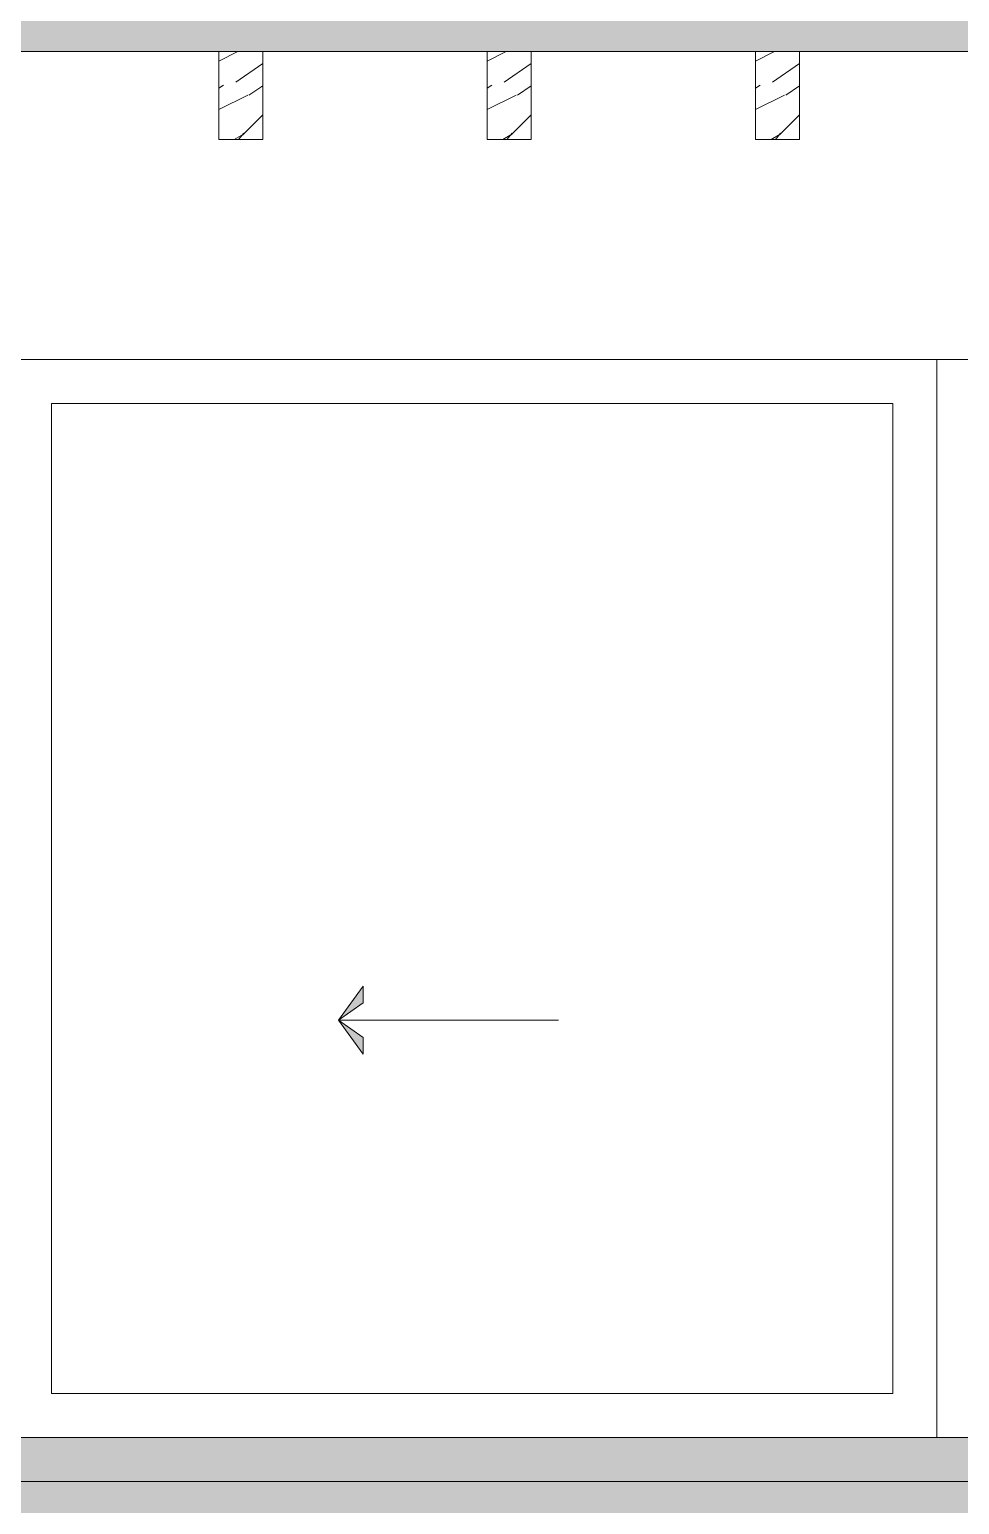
# Model space of a CAD drawing. Header units: metres. Extents: x -197 to 1099, y -24 to 14.
# Drawn here: x 822.637 to 824.751, y -0.152 to 3.2 of the extents above; entities that cross this region are included whole.
import ezdxf

# ---------------------------------------------------------------- set-up
doc = ezdxf.new("R2010")
doc.units = ezdxf.units.M
doc.header["$LTSCALE"] = 0.001
doc.layers.get('0').update_dxf_attribs({"lineweight": 13, "true_color": 0x000000})
for name, color, linetype, lineweight, true_color in [('Jach-Anotaciones-CalidaddeLínea  0.13', 7, 'Continuous', 13, 0x000000), ('Jach-Anotaciones-Hatch-Lum100%', 7, 'Continuous', 13, 0x000000), ('Jach-Anotaciones-Hatch-Lum50%', 9, 'Continuous', 13, 0x808080), ('Jach-Anotaciones-Hatch-Lum80%', 250, 'Continuous', 13, 0x333333)]:
    doc.layers.add(name, color=color, linetype=linetype, lineweight=lineweight, true_color=true_color)

# ---------------------------------------------------------------- blocks, each defined once
blk = doc.blocks.new('A$C51db089b')
at = {"layer": 'Jach-Anotaciones-Hatch-Lum50%', "lineweight": 0, "ltscale": 100}
h = blk.add_hatch(color=256, dxfattribs=at)
h.dxf.hatch_style = 1
h.paths.add_polyline_path([(0, 0.0776), (0.0554, 0.1173), (0.0554, 0.1552)])
h = blk.add_hatch(color=256, dxfattribs=at)
h.dxf.hatch_style = 1
h.paths.add_polyline_path([(0, 0.0776), (0.0554, 0.038), (0.0554, 0)])
at = {"lineweight": 0, "ltscale": 100}
for points in [[(0, 0.0776), (0.0554, 0.1173), (0.0554, 0.1552)], [(0, 0.0776), (0.0554, 0.038), (0.0554, 0)]]:
    blk.add_lwpolyline(points, close=True, dxfattribs=at)
blk.add_lwpolyline([(0.5, 0.0776), (0, 0.0776)], dxfattribs=at)

msp = doc.modelspace()

# ---------------------------------------------------------------- hatches: boundary and pattern name
at = {"layer": 'Jach-Anotaciones-Hatch-Lum100%', "ltscale": 100}
h = msp.add_hatch(color=256, dxfattribs=at)
h.dxf.hatch_style = 1
h.paths.add_polyline_path([(827.5869, 3.15), (815.0369, 3.15), (815.0369, 3.3), (827.5869, 3.3)])
h = msp.add_hatch(color=256, dxfattribs=at)
h.dxf.hatch_style = 1
h.paths.add_polyline_path([(815.1869, 0), (827.5869, 0), (827.5869, -0.1), (815.1869, -0.1)])
at = {"layer": 'Jach-Anotaciones-Hatch-Lum50%', "ltscale": 100}
h = msp.add_hatch(dxfattribs=at)
h.set_pattern_fill('WOOD_01', color=256, scale=0.8, angle=45, pattern_type=2)
h.set_pattern_definition([(45, (1044.495, 0.8429), (-0.5656854, 0.5656854), [0.16, -0.64]), (53.9726, (1044.806156, 0.54306), (2.8284284845, 3.959796648), [0.1538832, -15.2344232]), (50.7105, (1044.76656, 0.57134), (4.525491696, 5.65684615), [0.1607984, -7.8791008]), (29.5779, (1044.596853, 0.741048), (7.9195885152, 4.52549029), [0.2406656, -23.8259016]), (38.6599, (1044.42149, 0.93904), (0.565684448, 0.56568676), [0.1448864, -7.0994208]), (30.0686, (1044.7609, 0.63357), (2.828426198, 1.697057192), [0.1241936, -12.2951456]), (33.6901, (1044.23481, 0.76368), (0.56568538, 0.5656858), [0.3263376, -3.7528776]), (50.7105, (1044.85707, 0.49215), (4.525491696, 5.65684615), [0.0803992, -7.9595]), (45, (1044.6138, 0.7241), (-0.5656854, 0.5656854), [0.08, -0.72]), (45, (1044.4328, 0.6788), (-0.5656854, 0.5656854), [0.24, -0.56]), (56.3099, (1044.46109, 0.87681), (1.6970576, 2.82842555), [0.081584, -3.9976312]), (47.7263, (1044.613823, 0.61094), (10.7480254936, 11.879391838), [0.1681904, -16.6508464]), (37.4054, (1044.65908, 0.622254), (5.091165171, 3.959801467), [0.1210616, -11.9851336]), (45, (1044.84575, 0.379), (-0.5656854, 0.5656854), [0.16, -0.64]), (43.8309, (1044.81747, 0.294156), (0.5656850941, 0.5656859631), [0.3920816, -38.81608]), (45, (1044.3932, 0.7184), (-0.5656854, 0.5656854), [0.08, -0.72]), (45, (1044.4045, 0.82024), (-0.5656854, 0.5656854), [0.08, -0.72]), (45, (1044.09905, 0.6166), (-0.5656854, 0.5656854), [0.12, -0.68]), (35.5377, (1044.2235, 0.79762), (0.56568525, 0.56568569), [0.2433104, -4.6228992]), (45, (1044.0425, 0.6166), (-0.5656854, 0.5656854), [0.16, -0.64]), (45, (1044.4894, 0.04525), (-0.5656854, 0.5656854), [0.088, -0.712]), (45, (1044.7496, 0.362), (-0.5656854, 0.5656854), [0.08, -0.72]), (45, (1044.4441, 0.0905), (-0.5656854, 0.5656854), [0.168, -0.632]), (50.4403, (1044.698676, 0.41295), (5.0911716063, 6.2225365545), [0.16876, -16.7072576]), (45, (1044.6591, 0.4639), (-0.5656854, 0.5656854), [0.152, -0.648]), (45, (1044.3536, 0.181), (-0.5656854, 0.5656854), [0.088, -0.712]), (43.8309, (1044.33098, 0.339411), (0.5656850941, 0.5656859631), [0.3920816, -38.81608]), (45, (1044.331, 0.4412), (-0.5656854, 0.5656854), [0.08, -0.72]), (45, (1044.25744, 0.4016), (-0.5656854, 0.5656854), [0.08, -0.72]), (45, (1044.4837, 0.6279), (-0.5656854, 0.5656854), [0.16, -0.64]), (45, (1044.3593, 0.5261), (-0.5656854, 0.5656854), [0.08, -0.72]), (45, (1044.17825, 0.4808), (-0.5656854, 0.5656854), [0.16, -0.64]), (64.6538, (1044.56857, 0.39598), (3.959801186, 8.485278448), [0.1189288, -11.7739248]), (56.3099, (1044.31401, 0.4582), (1.6970576, 2.82842555), [0.081584, -3.9976312]), (56.3099, (1044.56857, 0.6562), (1.6970576, 2.82842555), [0.081584, -3.9976312]), (50.7105, (1044.1839, 0.70145), (4.525491696, 5.65684615), [0.0803992, -7.9595]), (34.6952, (1043.96894, 0.565685), (3.959794962, 2.828430112), [0.0894424, -8.854828]), (33.6901, (1044.5516, 0.10748), (0.56568538, 0.5656858), [0.081584, -3.9976312]), (135, (1044.6195, 0.1527), (-0.5656854, -0.5656854), [0, -0.8]), (31.6076, (1044.183902, 0.350725), (11.8793768164, 7.3539278863), [0.172696, -17.0969232]), (56.3099, (1044.44977, 0.77499), (1.6970576, 2.82842555), [0.081584, -3.9976312]), (55.3048, (1044.806156, 0.41861), (2.262743818, 3.394110192), [0.0894424, -8.854828]), (33.6901, (1044.38755, 0.4978), (0.56568538, 0.5656858), [0.081584, -3.9976312]), (33.6901, (1044.41583, 0.58266), (0.56568538, 0.5656858), [0.081584, -3.9976312]), (26.5651, (1044.24047, 0.29416), (0.56568465, 0.56568597), [0.1011928, -2.4286288]), (30.9638, (1044.11036, 0.54871), (0.5656845, 0.5656859), [0.3298488, -2.9686352]), (28.3008, (1044.1839, 0.70145), (5.091165255, 2.828430646), [0.2505672, -8.101676]), (45, (1044.1556, 0.7297), (-0.5656854, 0.5656854), [0.096, -0.704]), (30.9638, (1044.56291, 0.2093), (0.5656845, 0.5656859), [0.3298488, -2.9686352]), (30.9638, (1044.46675, 0.19233), (0.5656845, 0.5656859), [0.3298488, -2.9686352]), (30.9638, (1044.41583, 0.24324), (0.5656845, 0.5656859), [0.3298488, -2.9686352]), (34.6952, (1044.10471, 0.42992), (3.959794962, 2.828430112), [0.0894424, -8.854828]), (30.9638, (1044.29138, 0.59397), (0.5656845, 0.5656859), [0.164924, -3.13356]), (34.6952, (1044.285726, 0.2489), (3.959794962, 2.828430112), [0.0894424, -8.854828]), (42.6141, (1044.61948, 0.50346), (0.5656847006, 0.565686088), [0.1921664, -19.024492]), (34.6952, (1044.45543, 0.54306), (3.959794962, 2.828430112), [0.0894424, -8.854828]), (57.5288, (1044.52897, 0.59397), (1.69705694, 2.828427), [0.073756, -7.3018792]), (34.5626, (1044.31401, 0.220617), (7.3539020538, 5.0911769359), [0.3091152, -30.602364]), (36.8699, (1044.56857, 0.39598), (0.565685257, 0.565684983), [0.1131368, -5.5437168]), (49.7636, (1044.359265, 0.29981), (5.656859058, 6.788220234), [0.1926656, -9.4406096]), (45, (1044.4837, 0.4469), (-0.5656854, 0.5656854), [0.248, -0.552]), (29.7449, (1044.03117, 0.50346), (2.828426012, 1.697057062), [0.0912144, -9.0301888]), (35.5377, (1044.61948, 0.15274), (0.56568525, 0.56568569), [0.2433104, -4.6228992]), (25.0169, (1044.38189, 0.152735), (2.26274125, 1.131371164), [0.0936376, -9.2701216]), (45, (1044.50634, 0.9447), (-0.5656854, 0.5656854), [0.04, -0.76]), (45, (1044.75524, 0.6958), (-0.5656854, 0.5656854), [0.08, -0.72]), (56.3099, (1044.95889, 0.49215), (1.6970576, 2.82842555), [0.081584, -3.9976312]), (45, (1044.908, 0.5544), (-0.5656854, 0.5656854), [0.144, -0.656]), (28.3008, (1044.60251, 0.84853), (5.091165255, 2.828430646), [0.0835224, -8.2687208]), (33.0207, (1044.72696, 0.73539), (13.0113855114, 8.484660197), [0.1472056, -26.8405152]), (135, (1044.9589, 0.49215), (-0.5656854, -0.5656854), [0, -0.8]), (45, (1045.00415, 0.56), (-0.5656854, 0.5656854), [0.072, -0.728]), (45, (1044.8967, 0.6675), (-0.5656854, 0.5656854), [0.072, -0.728]), (45, (1044.8684, 0.6958), (-0.5656854, 0.5656854), [0.072, -0.728]), (21.0376, (1044.67605, 0.88813), (5.656846714, 2.262749266), [0.0787912, -7.8002896]), (33.5163, (1044.608166, 0.956008), (3.394200488, 2.2626537432), [0.0734704, -52.17242]), (26.5651, (1044.81181, 0.75236), (0.56568465, 0.56568597), [0.0758944, -2.4539264]), (32.4712, (1044.53463, 1.02955), (3.394112506, 2.262742106), [0.073756, -7.3018792])])
h.paths.add_polyline_path([(823.0669, 3.15), (823.1669, 3.15), (823.1669, 2.95), (823.0669, 2.95)])
h = msp.add_hatch(dxfattribs=at)
h.set_pattern_fill('WOOD_01', color=256, scale=0.8, angle=45, pattern_type=2)
h.set_pattern_definition([(45, (1045.105, 0.8429), (-0.5656854, 0.5656854), [0.16, -0.64]), (53.9726, (1045.416156, 0.54306), (2.8284284845, 3.959796648), [0.1538832, -15.2344232]), (50.7105, (1045.37656, 0.57134), (4.525491696, 5.65684615), [0.1607984, -7.8791008]), (29.5779, (1045.206853, 0.741048), (7.9195885152, 4.52549029), [0.2406656, -23.8259016]), (38.6599, (1045.03149, 0.93904), (0.565684448, 0.56568676), [0.1448864, -7.0994208]), (30.0686, (1045.3709, 0.63357), (2.828426198, 1.697057192), [0.1241936, -12.2951456]), (33.6901, (1044.84481, 0.76368), (0.56568538, 0.5656858), [0.3263376, -3.7528776]), (50.7105, (1045.46707, 0.49215), (4.525491696, 5.65684615), [0.0803992, -7.9595]), (45, (1045.2238, 0.7241), (-0.5656854, 0.5656854), [0.08, -0.72]), (45, (1045.0428, 0.6788), (-0.5656854, 0.5656854), [0.24, -0.56]), (56.3099, (1045.07109, 0.87681), (1.6970576, 2.82842555), [0.081584, -3.9976312]), (47.7263, (1045.223823, 0.61094), (10.7480254936, 11.879391838), [0.1681904, -16.6508464]), (37.4054, (1045.26908, 0.622254), (5.091165171, 3.959801467), [0.1210616, -11.9851336]), (45, (1045.45575, 0.379), (-0.5656854, 0.5656854), [0.16, -0.64]), (43.8309, (1045.42747, 0.294156), (0.5656850941, 0.5656859631), [0.3920816, -38.81608]), (45, (1045.0032, 0.7184), (-0.5656854, 0.5656854), [0.08, -0.72]), (45, (1045.0145, 0.82024), (-0.5656854, 0.5656854), [0.08, -0.72]), (45, (1044.70905, 0.6166), (-0.5656854, 0.5656854), [0.12, -0.68]), (35.5377, (1044.8335, 0.79762), (0.56568525, 0.56568569), [0.2433104, -4.6228992]), (45, (1044.6525, 0.6166), (-0.5656854, 0.5656854), [0.16, -0.64]), (45, (1045.0994, 0.04525), (-0.5656854, 0.5656854), [0.088, -0.712]), (45, (1045.3596, 0.362), (-0.5656854, 0.5656854), [0.08, -0.72]), (45, (1045.0541, 0.0905), (-0.5656854, 0.5656854), [0.168, -0.632]), (50.4403, (1045.308676, 0.41295), (5.0911716063, 6.2225365545), [0.16876, -16.7072576]), (45, (1045.2691, 0.4639), (-0.5656854, 0.5656854), [0.152, -0.648]), (45, (1044.9636, 0.181), (-0.5656854, 0.5656854), [0.088, -0.712]), (43.8309, (1044.94098, 0.339411), (0.5656850941, 0.5656859631), [0.3920816, -38.81608]), (45, (1044.941, 0.4412), (-0.5656854, 0.5656854), [0.08, -0.72]), (45, (1044.86744, 0.4016), (-0.5656854, 0.5656854), [0.08, -0.72]), (45, (1045.0937, 0.6279), (-0.5656854, 0.5656854), [0.16, -0.64]), (45, (1044.9693, 0.5261), (-0.5656854, 0.5656854), [0.08, -0.72]), (45, (1044.78825, 0.4808), (-0.5656854, 0.5656854), [0.16, -0.64]), (64.6538, (1045.17857, 0.39598), (3.959801186, 8.485278448), [0.1189288, -11.7739248]), (56.3099, (1044.92401, 0.4582), (1.6970576, 2.82842555), [0.081584, -3.9976312]), (56.3099, (1045.17857, 0.6562), (1.6970576, 2.82842555), [0.081584, -3.9976312]), (50.7105, (1044.7939, 0.70145), (4.525491696, 5.65684615), [0.0803992, -7.9595]), (34.6952, (1044.57894, 0.565685), (3.959794962, 2.828430112), [0.0894424, -8.854828]), (33.6901, (1045.1616, 0.10748), (0.56568538, 0.5656858), [0.081584, -3.9976312]), (135, (1045.2295, 0.1527), (-0.5656854, -0.5656854), [0, -0.8]), (31.6076, (1044.793902, 0.350725), (11.8793768164, 7.3539278863), [0.172696, -17.0969232]), (56.3099, (1045.05977, 0.77499), (1.6970576, 2.82842555), [0.081584, -3.9976312]), (55.3048, (1045.416156, 0.41861), (2.262743818, 3.394110192), [0.0894424, -8.854828]), (33.6901, (1044.99755, 0.4978), (0.56568538, 0.5656858), [0.081584, -3.9976312]), (33.6901, (1045.02583, 0.58266), (0.56568538, 0.5656858), [0.081584, -3.9976312]), (26.5651, (1044.85047, 0.29416), (0.56568465, 0.56568597), [0.1011928, -2.4286288]), (30.9638, (1044.72036, 0.54871), (0.5656845, 0.5656859), [0.3298488, -2.9686352]), (28.3008, (1044.7939, 0.70145), (5.091165255, 2.828430646), [0.2505672, -8.101676]), (45, (1044.7656, 0.7297), (-0.5656854, 0.5656854), [0.096, -0.704]), (30.9638, (1045.17291, 0.2093), (0.5656845, 0.5656859), [0.3298488, -2.9686352]), (30.9638, (1045.07675, 0.19233), (0.5656845, 0.5656859), [0.3298488, -2.9686352]), (30.9638, (1045.02583, 0.24324), (0.5656845, 0.5656859), [0.3298488, -2.9686352]), (34.6952, (1044.71471, 0.42992), (3.959794962, 2.828430112), [0.0894424, -8.854828]), (30.9638, (1044.90138, 0.59397), (0.5656845, 0.5656859), [0.164924, -3.13356]), (34.6952, (1044.895726, 0.2489), (3.959794962, 2.828430112), [0.0894424, -8.854828]), (42.6141, (1045.22948, 0.50346), (0.5656847006, 0.565686088), [0.1921664, -19.024492]), (34.6952, (1045.06543, 0.54306), (3.959794962, 2.828430112), [0.0894424, -8.854828]), (57.5288, (1045.13897, 0.59397), (1.69705694, 2.828427), [0.073756, -7.3018792]), (34.5626, (1044.92401, 0.220617), (7.3539020538, 5.0911769359), [0.3091152, -30.602364]), (36.8699, (1045.17857, 0.39598), (0.565685257, 0.565684983), [0.1131368, -5.5437168]), (49.7636, (1044.969265, 0.29981), (5.656859058, 6.788220234), [0.1926656, -9.4406096]), (45, (1045.0937, 0.4469), (-0.5656854, 0.5656854), [0.248, -0.552]), (29.7449, (1044.64117, 0.50346), (2.828426012, 1.697057062), [0.0912144, -9.0301888]), (35.5377, (1045.22948, 0.15274), (0.56568525, 0.56568569), [0.2433104, -4.6228992]), (25.0169, (1044.99189, 0.152735), (2.26274125, 1.131371164), [0.0936376, -9.2701216]), (45, (1045.11634, 0.9447), (-0.5656854, 0.5656854), [0.04, -0.76]), (45, (1045.36524, 0.6958), (-0.5656854, 0.5656854), [0.08, -0.72]), (56.3099, (1045.56889, 0.49215), (1.6970576, 2.82842555), [0.081584, -3.9976312]), (45, (1045.518, 0.5544), (-0.5656854, 0.5656854), [0.144, -0.656]), (28.3008, (1045.21251, 0.84853), (5.091165255, 2.828430646), [0.0835224, -8.2687208]), (33.0207, (1045.33696, 0.73539), (13.0113855114, 8.484660197), [0.1472056, -26.8405152]), (135, (1045.5689, 0.49215), (-0.5656854, -0.5656854), [0, -0.8]), (45, (1045.61415, 0.56), (-0.5656854, 0.5656854), [0.072, -0.728]), (45, (1045.5067, 0.6675), (-0.5656854, 0.5656854), [0.072, -0.728]), (45, (1045.4784, 0.6958), (-0.5656854, 0.5656854), [0.072, -0.728]), (21.0376, (1045.28605, 0.88813), (5.656846714, 2.262749266), [0.0787912, -7.8002896]), (33.5163, (1045.218166, 0.956008), (3.394200488, 2.2626537432), [0.0734704, -52.17242]), (26.5651, (1045.42181, 0.75236), (0.56568465, 0.56568597), [0.0758944, -2.4539264]), (32.4712, (1045.14463, 1.02955), (3.394112506, 2.262742106), [0.073756, -7.3018792])])
h.paths.add_polyline_path([(823.6769, 3.15), (823.7769, 3.15), (823.7769, 2.95), (823.6769, 2.95)])
h = msp.add_hatch(dxfattribs=at)
h.set_pattern_fill('WOOD_01', color=256, scale=0.8, angle=45, pattern_type=2)
h.set_pattern_definition([(45, (1045.715, 0.8429), (-0.5656854, 0.5656854), [0.16, -0.64]), (53.9726, (1046.026156, 0.54306), (2.8284284845, 3.959796648), [0.1538832, -15.2344232]), (50.7105, (1045.98656, 0.57134), (4.525491696, 5.65684615), [0.1607984, -7.8791008]), (29.5779, (1045.816853, 0.741048), (7.9195885152, 4.52549029), [0.2406656, -23.8259016]), (38.6599, (1045.64149, 0.93904), (0.565684448, 0.56568676), [0.1448864, -7.0994208]), (30.0686, (1045.9809, 0.63357), (2.828426198, 1.697057192), [0.1241936, -12.2951456]), (33.6901, (1045.45481, 0.76368), (0.56568538, 0.5656858), [0.3263376, -3.7528776]), (50.7105, (1046.07707, 0.49215), (4.525491696, 5.65684615), [0.0803992, -7.9595]), (45, (1045.8338, 0.7241), (-0.5656854, 0.5656854), [0.08, -0.72]), (45, (1045.6528, 0.6788), (-0.5656854, 0.5656854), [0.24, -0.56]), (56.3099, (1045.68109, 0.87681), (1.6970576, 2.82842555), [0.081584, -3.9976312]), (47.7263, (1045.833823, 0.61094), (10.7480254936, 11.879391838), [0.1681904, -16.6508464]), (37.4054, (1045.87908, 0.622254), (5.091165171, 3.959801467), [0.1210616, -11.9851336]), (45, (1046.06575, 0.379), (-0.5656854, 0.5656854), [0.16, -0.64]), (43.8309, (1046.03747, 0.294156), (0.5656850941, 0.5656859631), [0.3920816, -38.81608]), (45, (1045.6132, 0.7184), (-0.5656854, 0.5656854), [0.08, -0.72]), (45, (1045.6245, 0.82024), (-0.5656854, 0.5656854), [0.08, -0.72]), (45, (1045.31905, 0.6166), (-0.5656854, 0.5656854), [0.12, -0.68]), (35.5377, (1045.4435, 0.79762), (0.56568525, 0.56568569), [0.2433104, -4.6228992]), (45, (1045.2625, 0.6166), (-0.5656854, 0.5656854), [0.16, -0.64]), (45, (1045.7094, 0.04525), (-0.5656854, 0.5656854), [0.088, -0.712]), (45, (1045.9696, 0.362), (-0.5656854, 0.5656854), [0.08, -0.72]), (45, (1045.6641, 0.0905), (-0.5656854, 0.5656854), [0.168, -0.632]), (50.4403, (1045.918676, 0.41295), (5.0911716063, 6.2225365545), [0.16876, -16.7072576]), (45, (1045.8791, 0.4639), (-0.5656854, 0.5656854), [0.152, -0.648]), (45, (1045.5736, 0.181), (-0.5656854, 0.5656854), [0.088, -0.712]), (43.8309, (1045.55098, 0.339411), (0.5656850941, 0.5656859631), [0.3920816, -38.81608]), (45, (1045.551, 0.4412), (-0.5656854, 0.5656854), [0.08, -0.72]), (45, (1045.47744, 0.4016), (-0.5656854, 0.5656854), [0.08, -0.72]), (45, (1045.7037, 0.6279), (-0.5656854, 0.5656854), [0.16, -0.64]), (45, (1045.5793, 0.5261), (-0.5656854, 0.5656854), [0.08, -0.72]), (45, (1045.39825, 0.4808), (-0.5656854, 0.5656854), [0.16, -0.64]), (64.6538, (1045.78857, 0.39598), (3.959801186, 8.485278448), [0.1189288, -11.7739248]), (56.3099, (1045.53401, 0.4582), (1.6970576, 2.82842555), [0.081584, -3.9976312]), (56.3099, (1045.78857, 0.6562), (1.6970576, 2.82842555), [0.081584, -3.9976312]), (50.7105, (1045.4039, 0.70145), (4.525491696, 5.65684615), [0.0803992, -7.9595]), (34.6952, (1045.18894, 0.565685), (3.959794962, 2.828430112), [0.0894424, -8.854828]), (33.6901, (1045.7716, 0.10748), (0.56568538, 0.5656858), [0.081584, -3.9976312]), (135, (1045.8395, 0.1527), (-0.5656854, -0.5656854), [0, -0.8]), (31.6076, (1045.403902, 0.350725), (11.8793768164, 7.3539278863), [0.172696, -17.0969232]), (56.3099, (1045.66977, 0.77499), (1.6970576, 2.82842555), [0.081584, -3.9976312]), (55.3048, (1046.026156, 0.41861), (2.262743818, 3.394110192), [0.0894424, -8.854828]), (33.6901, (1045.60755, 0.4978), (0.56568538, 0.5656858), [0.081584, -3.9976312]), (33.6901, (1045.63583, 0.58266), (0.56568538, 0.5656858), [0.081584, -3.9976312]), (26.5651, (1045.46047, 0.29416), (0.56568465, 0.56568597), [0.1011928, -2.4286288]), (30.9638, (1045.33036, 0.54871), (0.5656845, 0.5656859), [0.3298488, -2.9686352]), (28.3008, (1045.4039, 0.70145), (5.091165255, 2.828430646), [0.2505672, -8.101676]), (45, (1045.3756, 0.7297), (-0.5656854, 0.5656854), [0.096, -0.704]), (30.9638, (1045.78291, 0.2093), (0.5656845, 0.5656859), [0.3298488, -2.9686352]), (30.9638, (1045.68675, 0.19233), (0.5656845, 0.5656859), [0.3298488, -2.9686352]), (30.9638, (1045.63583, 0.24324), (0.5656845, 0.5656859), [0.3298488, -2.9686352]), (34.6952, (1045.32471, 0.42992), (3.959794962, 2.828430112), [0.0894424, -8.854828]), (30.9638, (1045.51138, 0.59397), (0.5656845, 0.5656859), [0.164924, -3.13356]), (34.6952, (1045.505726, 0.2489), (3.959794962, 2.828430112), [0.0894424, -8.854828]), (42.6141, (1045.83948, 0.50346), (0.5656847006, 0.565686088), [0.1921664, -19.024492]), (34.6952, (1045.67543, 0.54306), (3.959794962, 2.828430112), [0.0894424, -8.854828]), (57.5288, (1045.74897, 0.59397), (1.69705694, 2.828427), [0.073756, -7.3018792]), (34.5626, (1045.53401, 0.220617), (7.3539020538, 5.0911769359), [0.3091152, -30.602364]), (36.8699, (1045.78857, 0.39598), (0.565685257, 0.565684983), [0.1131368, -5.5437168]), (49.7636, (1045.579265, 0.29981), (5.656859058, 6.788220234), [0.1926656, -9.4406096]), (45, (1045.7037, 0.4469), (-0.5656854, 0.5656854), [0.248, -0.552]), (29.7449, (1045.25117, 0.50346), (2.828426012, 1.697057062), [0.0912144, -9.0301888]), (35.5377, (1045.83948, 0.15274), (0.56568525, 0.56568569), [0.2433104, -4.6228992]), (25.0169, (1045.60189, 0.152735), (2.26274125, 1.131371164), [0.0936376, -9.2701216]), (45, (1045.72634, 0.9447), (-0.5656854, 0.5656854), [0.04, -0.76]), (45, (1045.97524, 0.6958), (-0.5656854, 0.5656854), [0.08, -0.72]), (56.3099, (1046.17889, 0.49215), (1.6970576, 2.82842555), [0.081584, -3.9976312]), (45, (1046.128, 0.5544), (-0.5656854, 0.5656854), [0.144, -0.656]), (28.3008, (1045.82251, 0.84853), (5.091165255, 2.828430646), [0.0835224, -8.2687208]), (33.0207, (1045.94696, 0.73539), (13.0113855114, 8.484660197), [0.1472056, -26.8405152]), (135, (1046.1789, 0.49215), (-0.5656854, -0.5656854), [0, -0.8]), (45, (1046.22415, 0.56), (-0.5656854, 0.5656854), [0.072, -0.728]), (45, (1046.1167, 0.6675), (-0.5656854, 0.5656854), [0.072, -0.728]), (45, (1046.0884, 0.6958), (-0.5656854, 0.5656854), [0.072, -0.728]), (21.0376, (1045.89605, 0.88813), (5.656846714, 2.262749266), [0.0787912, -7.8002896]), (33.5163, (1045.828166, 0.956008), (3.394200488, 2.2626537432), [0.0734704, -52.17242]), (26.5651, (1046.03181, 0.75236), (0.56568465, 0.56568597), [0.0758944, -2.4539264]), (32.4712, (1045.75463, 1.02955), (3.394112506, 2.262742106), [0.073756, -7.3018792])])
h.paths.add_polyline_path([(824.2869, 3.15), (824.3869, 3.15), (824.3869, 2.95), (824.2869, 2.95)])
at = {"layer": 'Jach-Anotaciones-Hatch-Lum80%', "ltscale": 100}
h = msp.add_hatch(dxfattribs=at)
h.set_pattern_fill('EARTH', color=256, scale=0.03, angle=45, double=1)
h.set_pattern_definition([(45, (808.22887, -1e-14), (0, 0.2694077), [0.1905, -0.1905]), (45, (808.17835, 0.05051), (0, 0.2694077), [0.1905, -0.1905]), (45, (808.12784, 0.10103), (0, 0.2694077), [0.1905, -0.1905]), (135, (808.12784, 0.1347), (-0.2694077, 0), [0.1905, -0.1905]), (135, (808.17835, 0.18522), (-0.2694077, 0), [0.1905, -0.1905]), (135, (808.22887, 0.23573), (-0.2694077, 0), [0.1905, -0.1905])])
h.paths.add_polyline_path([(827.5869, 0.075), (827.5869, -0.1), (815.1869, -0.1), (815.1869, -0.675), (811.7869, -0.675), (811.7869, -0.1), (811.35878, -0.1), (810.79035, -0.1), (809.9269, -0.28871), (809.80448, -0.6083), (809.5065, -0.67063), (809.63124, -1.19698), (809.88071, -1.37705), (809.94308, -1.48786), (810.15791, -1.50864), (810.52519, -1.55019), (811.16967, -1.661), (811.59932, -1.72333), (812.11905, -1.65408), (813.85845, -1.38397), (814.6138, -1.38397), (816.06214, -0.95458), (816.37398, -1.02384), (817.02907, -1.61162), (818.19329, -1.20993), (818.87241, -1.18223), (820.50786, -0.7944), (821.15926, -0.91213), (821.36716, -1.35537), (822.30004, -1.92198), (823.45733, -2.03279), (824.21961, -1.65881), (825.2383, -1.0632), (825.80654, -1.00087), (826.49953, -0.91776), (828.01717, -1.44411), (828.83489, -1.11861), (829.59354, -0.70302), (830.37662, -0.71687), (832.04671, -1.55487), (833.03075, -1.65876), (833.95242, -1.81112), (834.90181, -1.59643), (835.44234, -1.00082), (835.83041, -0.73072), (836.32637, -0.24479), (836.58992, 0.35), (833.21922, 0.35), (833.21922, 0.075), (832.1869, 0.075), (832.1869, 0.25), (832.0769, 0.25), (832.0769, 0.075)])

# ---------------------------------------------------------------- linework, layer by layer
at = {"layer": 'Jach-Anotaciones-CalidaddeLínea  0.13', "ltscale": 100}
for points in [[(827.5869, 3.15), (815.0369, 3.15), (815.0369, 3.3), (827.5869, 3.3)], [(823.0669, 3.15), (823.1669, 3.15), (823.1669, 2.95), (823.0669, 2.95)], [(823.6769, 3.15), (823.7769, 3.15), (823.7769, 2.95), (823.6769, 2.95)], [(824.2869, 3.15), (824.3869, 3.15), (824.3869, 2.95), (824.2869, 2.95)], [(822.5869, 2.45), (824.6994, 2.45), (824.6994, 0), (822.5869, 0)], [(824.6994, 2.45), (826.7869, 2.45), (826.7869, 0), (824.6994, 0)], [(822.6869, 2.35), (824.5994, 2.35), (824.5994, 0.1), (822.6869, 0.1)], [(815.1869, 0), (827.5869, 0), (827.5869, -0.1), (815.1869, -0.1)]]:
    msp.add_lwpolyline(points, close=True, dxfattribs=at)
msp.add_lwpolyline([(818.4369, 0), (825.8369, 0)], dxfattribs=at)
at = {"layer": 'Jach-Anotaciones-CalidaddeLínea  0.13'}
msp.add_lwpolyline([(827.5869, -0.1), (815.1869, -0.1)], dxfattribs=at)

# ---------------------------------------------------------------- block references
at = {"ltscale": 100}
msp.add_blockref('A$C51db089b', (823.33958, 0.87083), dxfattribs=at)

doc.saveas('drawing.dxf')
